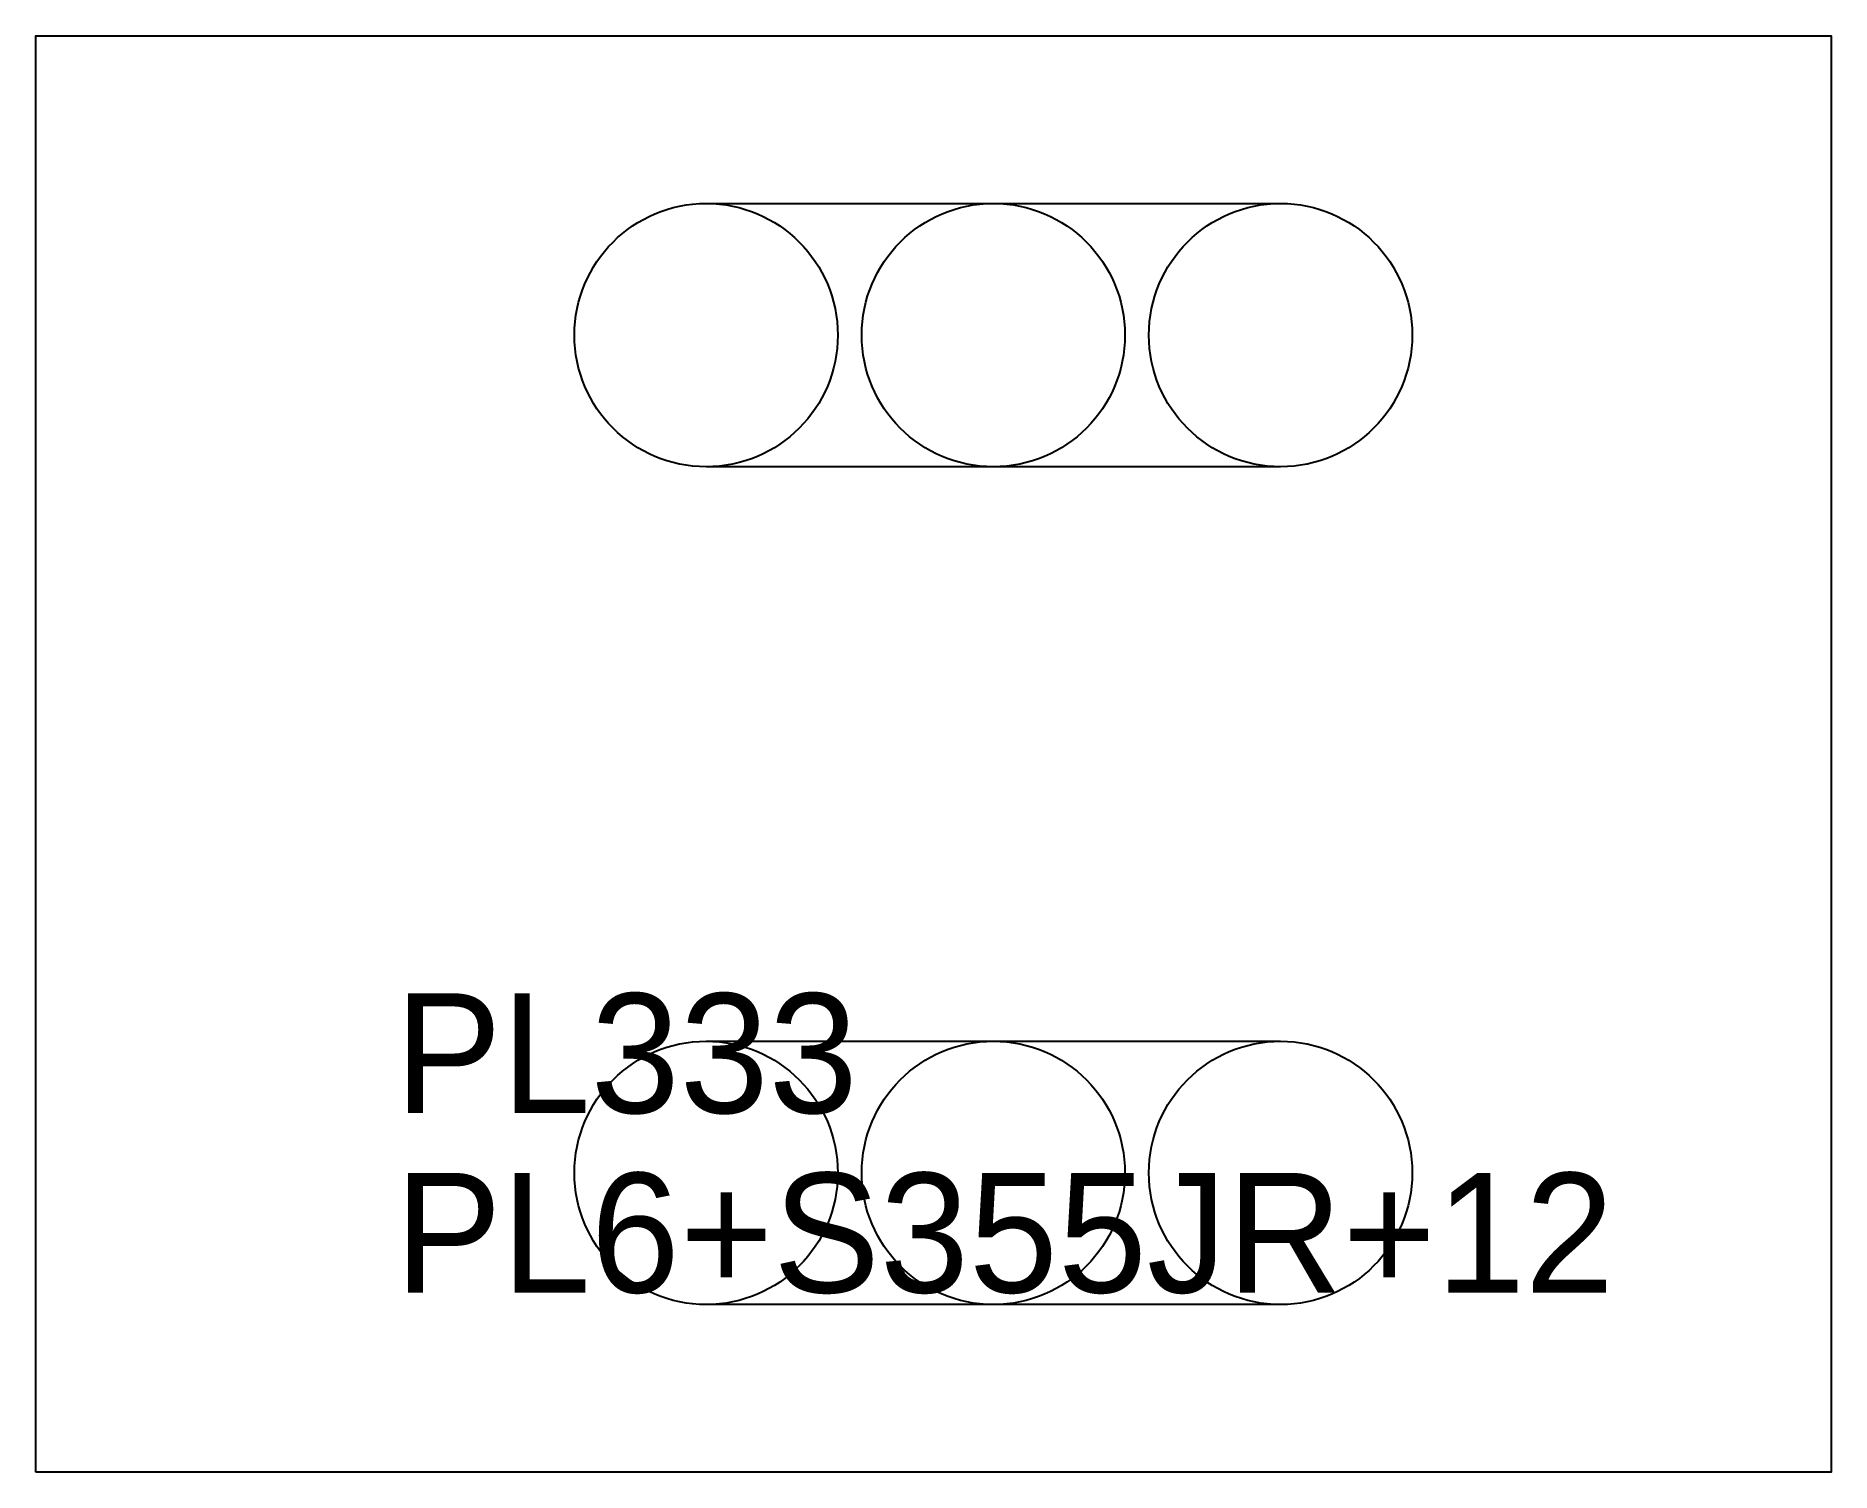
# Model space of a CAD drawing. Extents: x 0 to 150, y 0 to 120.
import ezdxf

# ---------------------------------------------------------------- set-up
doc = ezdxf.new("R2010")
doc.units = 0
for name, color, linetype in [('22', 7, 'CONTINUOUS'), ('CUT', 7, 'CONTINUOUS'), ('LAYOUT', 4, 'CONTINUOUS'), ('SCRIBE', 3, 'CONTINUOUS'), ('TEXT', 7, 'CONTINUOUS')]:
    doc.layers.add(name, color=color, linetype=linetype)

msp = doc.modelspace()

# ---------------------------------------------------------------- linework, layer by layer
at = {"layer": '22', "color": 7, "linetype": 'CONTINUOUS'}
for centre, radius in [((56, 95), 11), ((80, 95), 11), ((104, 95), 11), ((56, 25), 11), ((80, 25), 11), ((104, 25), 11), ((0, 0), 0), ((0, 0), 0)]:
    msp.add_circle(centre, radius, dxfattribs=at)
at = {"layer": 'CUT', "color": 7, "linetype": 'CONTINUOUS'}
msp.add_lwpolyline([(0, 0), (0, 120), (150, 120), (150, 0)], close=True, dxfattribs=at)
at = {"layer": 'LAYOUT', "color": 4, "linetype": 'CONTINUOUS'}
for points in [[(56, 84, -1), (56, 106), (104, 106, -1), (104, 84)], [(56, 14, -1), (56, 36), (104, 36, -1), (104, 14)]]:
    msp.add_lwpolyline(points, format="xyb", close=True, dxfattribs=at)

# ---------------------------------------------------------------- texts
at = {"layer": 'SCRIBE', "color": 3}
msp.add_text('PL333', height=10, dxfattribs=at).set_placement((30, 30))
at = {"layer": 'TEXT', "color": 7}
msp.add_text('PL6+S355JR+12', height=10, dxfattribs=at).set_placement((30, 15))

doc.saveas('drawing.dxf')
